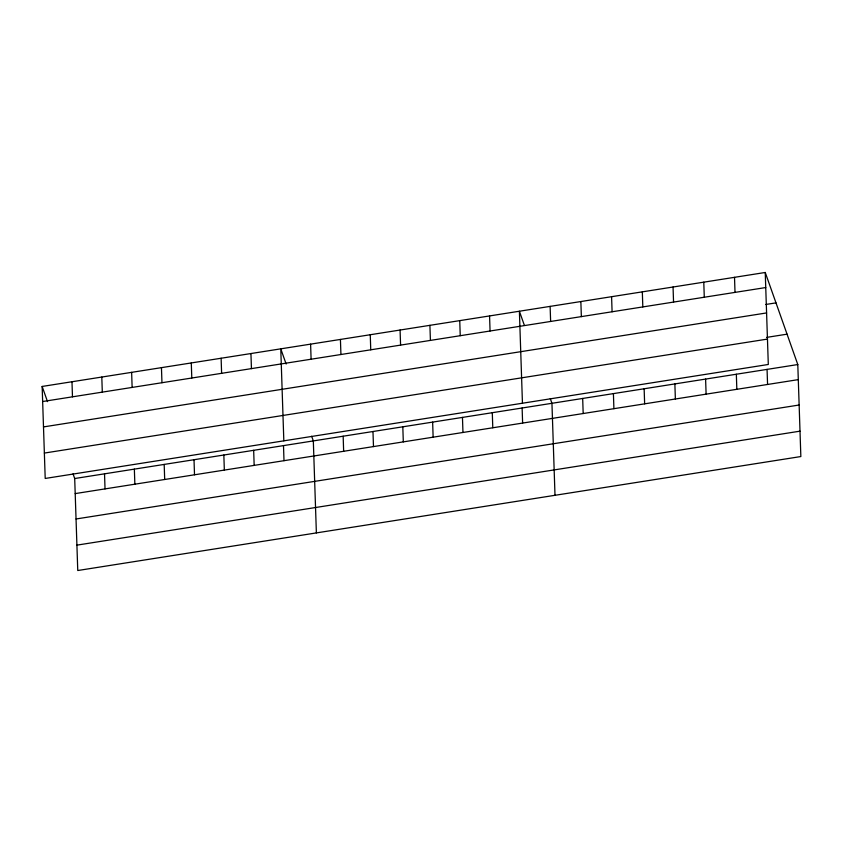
<?xml version="1.0" encoding="UTF-8"?>
<svg xmlns="http://www.w3.org/2000/svg" width="843" height="843" viewBox="0 0 843 843"><rect width="100%" height="100%" fill="white"/><g stroke="black" fill="none" stroke-linecap="round" stroke-linejoin="round"><path stroke-width="1.26" d="M765.244 272.479L768.3 364.471L45.206 478.455L42.15 386.452L765.244 272.479L797.794 364.545L800.85 456.548L77.756 570.521L74.7 478.529L73.046 473.85M42.645 401.531L765.75 287.547M765.739 304.481L775.992 302.869M43.488 426.916L766.593 312.932M766.572 337.4L787.056 334.165M44.363 453.07L767.457 339.086M74.7 478.529L797.794 364.545M75.206 493.598L798.3 379.624M76.049 518.982L799.143 405.009M76.913 545.136L800.007 431.163M524.346 325.261L519.393 311.236L522.449 403.228M550.289 398.623L551.944 403.302L555 495.294M286.146 364.039L280.772 348.844L283.828 440.836M311.668 436.242L313.322 440.91L316.378 532.902M42.15 386.452L47.524 401.647M767.067 369.392L767.562 384.461M734.516 277.326L735.012 292.395M736.339 374.239L736.835 389.308M703.779 282.173L704.284 297.242M705.602 379.076L706.107 394.155M673.051 287.01L673.546 302.089M674.874 383.923L675.369 398.992M642.324 291.857L642.819 306.926M644.136 388.771L644.642 403.839M611.586 296.704L612.092 311.773M613.409 393.618L613.904 408.686M580.859 301.541L581.354 316.62M582.682 398.454L583.177 413.523M550.121 306.388L550.627 321.457M522.123 408.001L522.618 423.07M489.562 315.935L490.068 331.004M492.291 412.701L492.786 427.77M459.741 320.635L460.236 335.704M462.459 417.401L462.965 432.48M429.909 325.335L430.415 340.403M432.638 422.111L433.133 437.18M400.077 330.034L400.583 345.114M402.806 426.811L403.312 441.88M370.256 334.745L370.751 349.813M372.975 431.511L373.481 446.579M340.424 339.444L340.93 354.513M343.154 436.21L343.649 451.279M310.603 344.144L311.099 359.213M283.501 445.61L283.996 460.689M250.94 353.544L251.446 368.623M253.669 450.32L254.164 465.389M221.119 358.243L221.614 373.323M223.838 455.02L224.343 470.088M191.287 362.954L191.793 378.022M194.016 459.72L194.512 474.788M161.456 367.653L161.961 382.722M164.185 464.419L164.691 479.488M131.634 372.353L132.13 387.422M134.353 469.119L134.859 484.188M101.803 377.053L102.309 392.121M104.532 473.819L105.027 488.898M71.982 381.753L72.477 396.832"/></g></svg>
